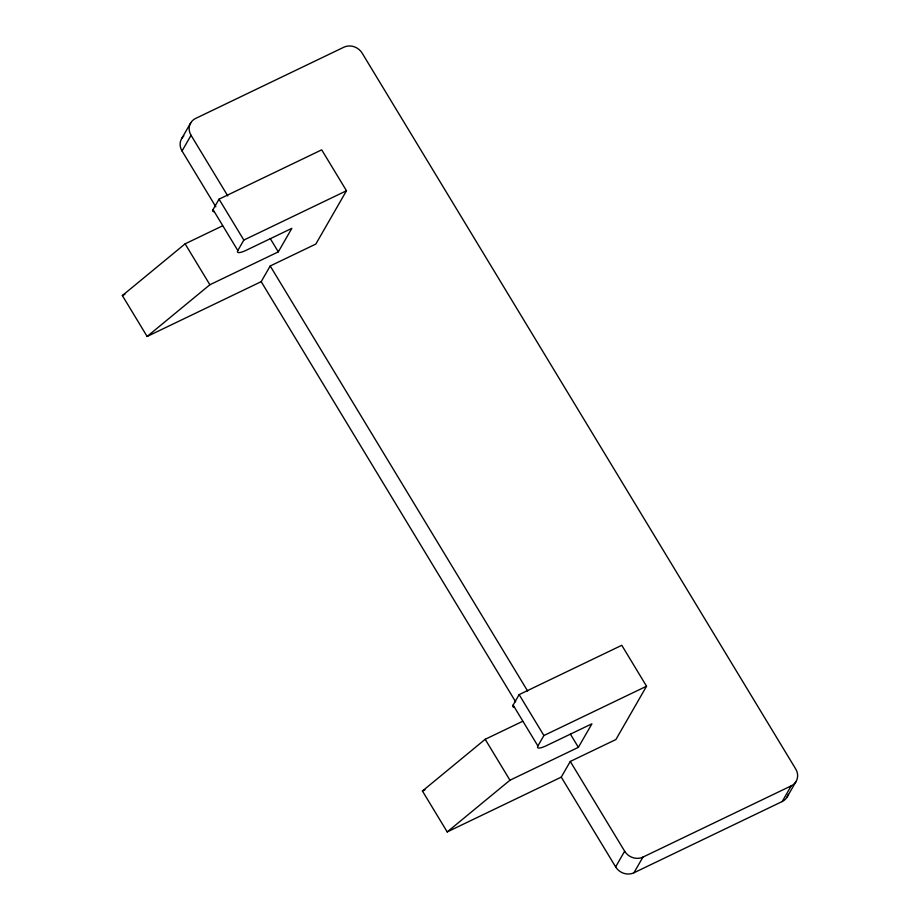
<?xml version="1.0" encoding="UTF-8"?>
<svg xmlns="http://www.w3.org/2000/svg" width="920" height="920" viewBox="0 0 920 920"><rect width="100%" height="100%" fill="white"/><g stroke="black" fill="none" stroke-linecap="round" stroke-linejoin="round"><path stroke-width="1.38" d="M181.78 138.402L190.796 122.716M215.832 206.793L182.033 150.983L191.049 135.297A13.65 12.247 29.9 0 1 195.58 118.462L343.85 47.219A13.65 12.247 29.9 0 1 362.135 53.096L795.731 769.016A13.65 12.247 29.9 0 1 791.211 785.864L782.195 801.538L633.926 872.781A13.65 12.247 29.9 0 1 615.63 866.904L561.257 777.124L570.285 761.449L615.905 739.53L646.553 686.216L621.782 645.299L519.133 694.623L513.118 705.077A13.65 3.162 -31.2 0 0 514.337 707.169M214.256 211.703A13.65 3.162 -31.2 0 1 213.037 209.622L219.052 199.168L321.701 149.845L346.483 190.75L315.824 244.064L270.204 265.983L261.188 281.669L147.131 336.467L122.36 295.561L185.104 243.846L222.548 225.848M213.037 209.622L237.82 250.527L243.834 240.074L346.483 190.75M147.131 336.467L209.886 284.752L278.311 251.873L291.835 228.355L246.215 250.274A13.65 3.162 -31.2 0 1 237.82 250.527M513.118 705.077L537.901 745.982L543.904 735.529L646.553 686.216M522.629 721.314L485.185 739.3L422.429 791.016L447.212 831.921L509.967 780.217L578.392 747.327L591.917 723.81L546.296 745.729A13.65 3.162 -31.2 0 1 537.901 745.982M615.63 866.904L624.657 851.218L570.285 761.449M633.926 872.781L642.942 857.106L791.211 785.864M786.968 797.283L795.995 781.597M122.36 295.561L124.913 294.331M422.429 791.016L424.994 789.785M447.212 831.921L561.257 777.124M270.296 238.636L278.311 251.873M570.377 734.102L578.392 747.327M191.049 135.297L227.792 195.96M270.204 265.983L527.643 691.046M219.052 199.168L243.834 240.074M519.133 694.623L543.904 735.529M261.188 281.669L515.648 701.822M185.104 243.846L209.886 284.752M485.185 739.3L509.967 780.217M642.942 857.106A13.65 12.247 29.9 0 1 624.657 851.218M182.033 150.983A13.65 12.247 29.9 0 1 183.839 135.941M788.244 794.339A13.65 12.247 29.9 0 1 782.195 801.538"/></g></svg>
